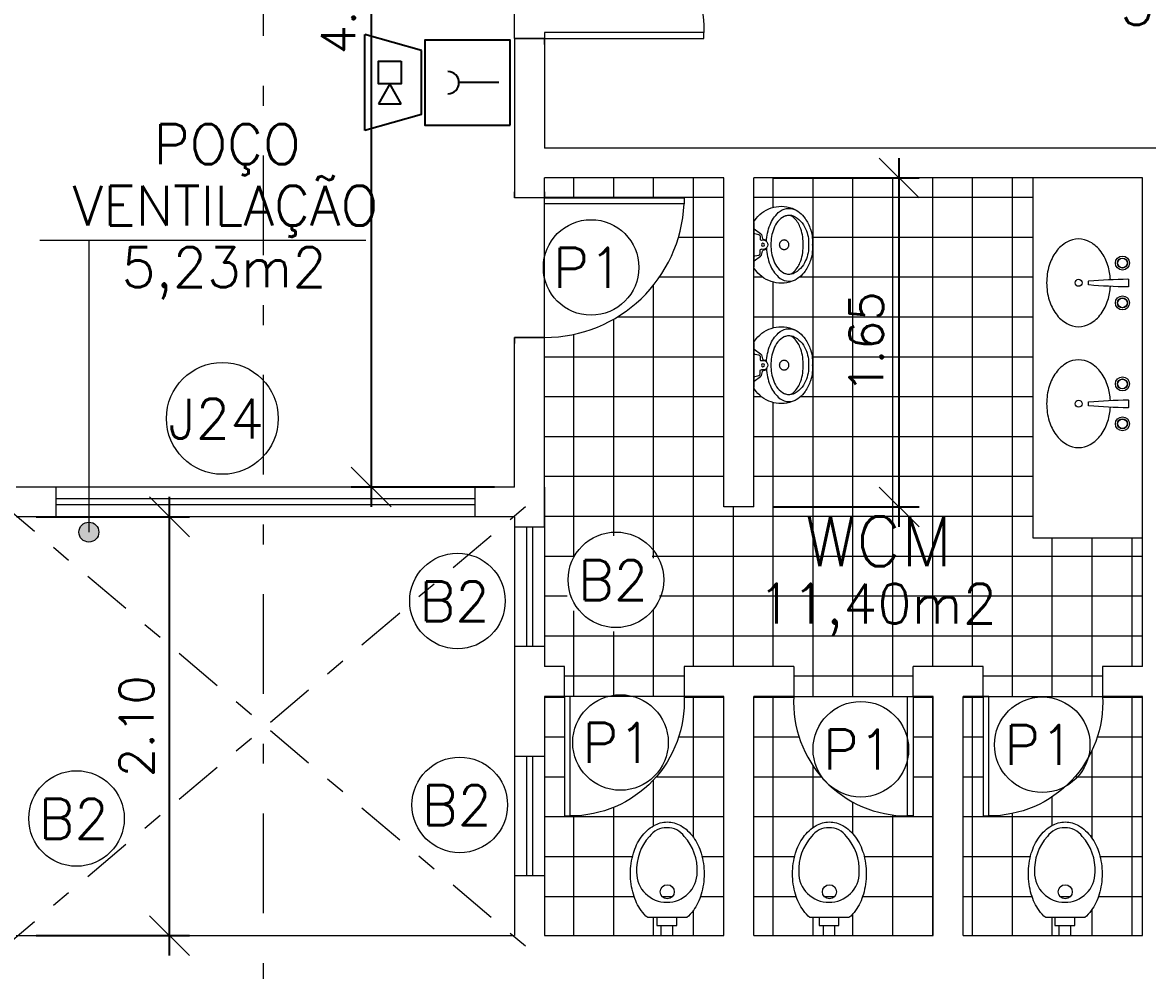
# Model space of a CAD drawing. Header units: millimetres. Extents: x 521 to 1055, y 261 to 520.
# Drawn here: x 673.03 to 678.68, y 374.32 to 379.08 of the extents above; entities that cross this region are included whole.
import ezdxf
from ezdxf.enums import TextEntityAlignment as Align

# ---------------------------------------------------------------- set-up
doc = ezdxf.new("R2010")
doc.units = ezdxf.units.MM
for name, pattern in [('CONTINU', [0]), ('DASHDOT', [1, 0.5, -0.25, 0, -0.25]), ('DASHDOTX2', [2, 1, -0.5, 0, -0.5])]:
    doc.linetypes.add(name, pattern=pattern)
doc.layers.add('0.1', color=8, linetype='Continuous', lineweight=13)
doc.layers.add('ppci', color=8, linetype='Continuous')
doc.styles.add('ROMANS', font='romans')
doc.styles.get("Standard").update_dxf_attribs({"font": 'romans.shx'})
doc.dimstyles.new('Fares Eng - 50', dxfattribs={"dimscale": 2, "dimtxt": 0.085, "dimasz": 0.1, "dimexe": 0.05, "dimexo": 0.05, "dimgap": 0.04, "dimtad": 1, "dimzin": 4, "dimdsep": 46, "dimtxsty": 'ROMANS', "dimblk1": 'OBLIQUE', "dimblk2": 'OBLIQUE', "dimsah": 1, "dimcen": 0.05, "dimdle": 0.05, "dimclrd": 8, "dimclre": 8, "dimclrt": 8, "dimaunit": 1, "dimadec": 0, "dimazin": 0, "dimtfac": 1, "dimtix": 1, "dimtmove": 2, "dimatfit": 0, "dimldrblk": 'OPEN90', "dimfxl": 1, "dimtolj": 1, "dimtzin": 0, "dimarcsym": 0})
pattern_1 = [(0, (0, 798.4929766788952), (0, -0.2), []), (270, (0, 798.4929766788952), (-0.2, -1.224606353822377e-17), [])]

# ---------------------------------------------------------------- blocks, each defined once
blk = doc.blocks.new('P80')
for points in [[(0, 0.8600000000001068), (0, 0.8300000000001057), (0.1499999999999986, 0.8300000000001057), (0.1499999999999986, 0.8600000000001068)], [(0, 0), (0, 0.03000000000000114), (0.1499999999999986, 0.03000000000000114), (0.1499999999999986, 0)]]:
    blk.add_lwpolyline(points)
blk.add_lwpolyline([(-0.8000000000000227, 0.06000000000008299), (0, 0.06000000000008299), (0, 0.03000000000000114), (-0.8000000000000227, 0.03000000000000114)], close=True)
at = {"color": 8}
blk.add_arc((-0.02513934576528032, 0.05553438521076377), 0.7748735220644332, 88.14081760279143, 179.6698012135025, dxfattribs=at)
blk = doc.blocks.new('_OBLIQUE')
at = {"color": 0, "linetype": 'ByBlock'}
blk.add_line((-0.5, -0.5), (0.5, 0.5), dxfattribs=at)
blk = doc.blocks.new('*D428')
at = {"layer": '0.1', "color": 8, "lineweight": -2, "transparency": 16777216}
for p, q in [((673.7712080838378, 374.3964883394474), (673.7712080838378, 376.6964883394476)), ((673.1026717808045, 376.5964883394476), (673.8712080838378, 376.5964883394476)), ((673.1026717808046, 374.4964883394474), (673.8712080838378, 374.4964883394474))]:
    blk.add_line(p, q, dxfattribs=at)
at = {"layer": 'DEFPOINTS', "color": 0, "lineweight": -2, "transparency": 16777216}
for p in [(673.0026717808045, 376.5964883394476), (673.7712080838378, 376.5964883394476), (673.0026717808046, 374.4964883394474)]:
    blk.add_point(p, dxfattribs=at)
at = {"layer": '0.1', "color": 8, "lineweight": -2, "transparency": 16777216, "xscale": 0.2, "yscale": 0.2, "zscale": 0.2}
for p, rotation in [((673.7712080838378, 376.5964883394476), 90), ((673.7712080838378, 374.4964883394474), 270)]:
    blk.add_blockref('_OBLIQUE', p, dxfattribs=dict(at, rotation=rotation))
at = {"layer": '0.1', "color": 8, "transparency": 16777216, "insert": (673.6062080838377, 375.5464883394476), "char_height": 0.17, "attachment_point": 5, "rotation": 90, "style": 'ROMANS'}
blk.add_mtext('\\A1;2.10', dxfattribs=at)
blk = doc.blocks.new('_Open90')
at = {"color": 0, "linetype": 'ByBlock', "lineweight": -2}
for p, q in [((-0.5, 0.5), (0, 0)), ((0, 0), (-1, 0)), ((0, 0), (-0.5, -0.5))]:
    blk.add_line(p, q, dxfattribs=at)
blk = doc.blocks.new('P60')
at = {"color": 252}
blk.add_lwpolyline([(-0.6000000000000227, 0.05960000000008298), (0, 0.05960000000008298), (0, 0.03000000000000114), (-0.6000000000000227, 0.03000000000000114)], close=True, dxfattribs=at)
at = {"color": 8}
blk.add_arc((-0.02886986666674457, 0.05960000000008306), 0.5711301333332781, 87.10253993610587, 180, dxfattribs=at)
blk = doc.blocks.new('Vaso')
for points in [[(0.02999999999997272, -0.04999999999995453), (0.02999999999997272, 0), (-0.02999999999997272, 0), (-0.02999999999997272, -0.04999999999995453)], [(0.04999999999995453, -0.09000000000014552), (0.04999999999995453, -0.04999999999995453), (-0.04999999999995453, -0.04999999999995453), (-0.04999999999995453, -0.09000000000014552)]]:
    blk.add_lwpolyline(points)
for points in [[(0.1828955200001019, -0.3100000000001728, -0.071776), (0.1680402599999979, -0.4129498500001318, -0.083144), (0.128710270000056, -0.4938477600001079, -0.106699), (0.06516211000007388, -0.5518467399999736, -0.132564), (-0.002104480000070907, -0.5700000000001637, -0.132564), (-0.06937106999998832, -0.5518467399999736, -0.106699), (-0.1329192299999704, -0.4938477600001079, -0.083144), (-0.1722492199999124, -0.4129498500001318, -0.071776), (-0.1871044800000163, -0.3100000000001728, -0.071776), (-0.1722492199999124, -0.2070501499999864, -0.083144), (-0.1329192299999704, -0.1261522400000104, -0.060171), (-0.09999999999990905, -0.09000000000014552), (0.09579103999999461, -0.09000000000014552, -0.060171), (0.128710270000056, -0.1261522400000104, -0.083144), (0.1680402599999979, -0.2070501499999864, -0.071776)], [(-0.08763701527800549, -0.4972033683313839, 0.2473999053505774), (0, -0.5413053001348089, 0.2473999053505774), (0.08763701527800549, -0.4972033683313839, 0.1978584598758542), (0.1521044799999345, -0.3175259839795217, 0.4183289460701766), (0, -0.1675407474929216, 0.4183289460701766), (-0.1521044799999345, -0.3175259839795217, 0.1978584598758542)]]:
    blk.add_lwpolyline(points, format="xyb", close=True)
blk.add_circle((-0.002104480000070907, -0.2200259839794398), 0.03525)
blk = doc.blocks.new('P70')
for points in [[(0, 0.760000000000025), (0, 0.7300000000000239), (0.1499999999999986, 0.7300000000000239), (0.1499999999999986, 0.760000000000025)], [(0, 0), (0, 0.03000000000000114), (0.1499999999999986, 0.03000000000000114), (0.1499999999999986, 0)]]:
    blk.add_lwpolyline(points)
blk.add_lwpolyline([(-0.7000000000000227, 0.06000000000008299), (0, 0.06000000000008299), (0, 0.03000000000000114), (-0.7000000000000227, 0.03000000000000114)], close=True)
at = {"color": 8}
blk.add_arc((3.861494457524373e-15, 0.02932835820894858), 0.7006716417910752, 90, 177.4910967546297, dxfattribs=at)
blk = doc.blocks.new('MIC')
for p, q in [((-7.181022390642248e-30, -3.552713678800501e-15), (2.253725092833587e-16, 0.1114999999999959)), ((0.294006887496943, 0.001700320565272878), (0.294006887496943, -4.146983364735735e-15)), ((-2.253725092833731e-16, -0.111500000000003), (-7.181022390642248e-30, -3.552713678800501e-15)), ((0.294006887496943, -4.146983364735735e-15), (0.294006887496943, -0.001700320565281172))]:
    blk.add_line(p, q)
for points in [[(0.06389889671298657, 0.01598841757203382, -0.1006025227802019), (0.08200000000000095, 0.09999999999999948, -0.1146110086684233), (0.1229999999999997, 0.1609999999999993, -0.3098364236183091), (0.2095199143072243, 0.1751021543491027, -0.3098364236183091)], [(0.1613928576543483, -0.1455672248154997), (0.1649101941308434, -0.1467308523902687, 0.1890387966786642), (0.1966600698150721, -0.1450091000326438, 0.1890137212314096), (0.2599702370741317, -0.07963134921959511, 0.1168018518744347), (0.2749686266706473, -2.332144905471686e-15, 0.1168018518744347), (0.2599702370741321, 0.0796313492195905, 0.1890137212314096), (0.1966600698150728, 0.1450091000326395, 0.1890387966786642), (0.164910194130844, 0.1467308523902645), (0.1613928576543489, 0.1455672248154954)], [(0.002000000000000831, 0.0804999999999989), (0.03400000000000081, 0.05699999999999676, -0.1805002929806469), (0.04100000000000046, 0.04549999999999868), (0.04299999999999932, 0.03199999999999816, 0.350290051334585), (0.04850000000000071, 0.02599999999999793, -0.2520343750682387), (0.06300000000000065, 0.01949999999999883)], [(1.072361025267808e-16, 0.05305361097392058, -0.4731156655992713), (0.005000000000000895, 0.05599999999999915), (0.02500000000000046, 0.05149999999999894, -0.3625423988178856), (0.03149999999999951, 0.04299999999999742), (0.03250000000000069, 0.02849999999999924, 0.5647686887747856), (0.03857059185199323, 0.02282112824928532)], [(-1.072361025267879e-16, -0.05305361097392414, 0.4731156655992713), (0.005000000000000668, -0.05600000000000272), (0.02500000000000025, -0.05150000000000259, 0.3625423988178856), (0.03149999999999933, -0.0430000000000011), (0.03250000000000058, -0.02850000000000292, -0.5647686887747856), (0.03857059185199314, -0.02282112824928902)], [(0.002000000000000505, -0.08050000000000246), (0.03400000000000058, -0.05700000000000045, 0.1805002929806469), (0.04100000000000028, -0.0455000000000024), (0.0429999999999992, -0.03200000000000189, -0.350290051334585), (0.0485000000000006, -0.02600000000000167, 0.2520343750682387), (0.06300000000000057, -0.01950000000000264)], [(0.06389889671298651, -0.01598841757203763, 0.1006025227802019), (0.08200000000000053, -0.1000000000000034, 0.1146110086684233), (0.122999999999999, -0.1610000000000034, 0.3098364236183091), (0.2095199143072236, -0.1751021543491071, 0.3098364236183091)]]:
    blk.add_lwpolyline(points, format="xyb")
blk.add_lwpolyline([(0.2469999999999999, -2.275612532610937e-15), (0.2471178908324276, -0.007832022022059848, -0.1020165053088811), (0.2314231464083887, -0.09020397524524396, -0.1006339586119125), (0.1998321805410083, -0.1371621200431705, -0.3104304348799956), (0.1587115284339952, -0.14447530021719, -0.02983714588725854), (0.1530000000000002, -0.1425000000000004, -0.1938874956134008), (0.1005000000000001, -0.08000000000000028, -0.09663518521957772), (0.08549999999999969, -1.949176117819334e-15, -0.09663518521957772), (0.1005000000000004, 0.07999999999999631, -0.1938874956134008), (0.1530000000000007, 0.1424999999999962, -0.02983714588725854), (0.1587115284339958, 0.1444753002171858, -0.3104304348799956), (0.1998321805410089, 0.1371621200431661, -0.1006339586119125), (0.2314231464083891, 0.09020397524523946, -0.1020165053088811), (0.2471178908324277, 0.007832022022055296)], format="xyb", close=True)
blk.add_circle((0.04599999999999937, -1.869335632467826e-15), 0.0075)
at = {"linetype": 'DASHDOT'}
blk.add_circle((0.1519999999999992, -2.083591112145287e-15), 0.024, dxfattribs=at)
for centre, radius, start, end in [((0.1377702899573948, 0.0315578556840454), 0.1611987715412378, 69.96350135858401, 146.725367118701), ((0.1386857544530518, 0.0475243997117098), 0.1459577868522475, 35.25885026493741, 68.15339377250778), ((0.01420555517480282, 0.1112656864088919), 0.01420748748665075, 142.0649101323887, 179.0550202112607), ((0.0354886119335873, -0.01077122697287798), 0.2641474675909128, 26.26255795670085, 32.66128229190893), ((-0.02926556299823355, -0.04272209828493694), 0.336355232746058, 21.06742201065763, 26.2625579567061), ((0.159761937990389, 0.03009408813070781), 0.1337877300855334, 1.845086542449727, 21.06742201065554), ((0.04599999999999937, -1.869335632467826e-15), 0.024, 251.967363912805, 108.0326360871948), ((-0.7216496446169334, 0.001700320565274931), 1.015656532113876, 359.9999999999999, 1.845086542450083), ((0.1597619379903889, -0.03009408813071201), 0.1337877300855336, 338.9325779893443, 358.15491345755), ((-0.7216496446169334, -0.001700320565275566), 1.015656532113876, 358.1549134575496, 359.9999999999998), ((0.01420555517480237, -0.1112656864088955), 0.014207487486651, 180.9449797887391, 217.935089867611), ((0.03548861193358734, 0.01077122697287429), 0.2641474675909128, 327.3387177080908, 333.7374420432989), ((-0.02926556299823338, 0.04272209828493351), 0.3363552327460579, 333.7374420432938, 338.9325779893422), ((0.1377702899573947, -0.03155785568404951), 0.1611987715412371, 213.2746328812987, 290.0364986414158), ((0.1386857544530517, -0.0475243997117139), 0.1459577868522475, 291.846606227492, 324.7411497350624)]:
    blk.add_arc(centre, radius, start, end)
blk = doc.blocks.new('Cuba')
blk.add_lwpolyline([(0.0007964035890972809, 0.05000000000001137), (-0.007366352336667308, 0.0499999999999925, -0.3896877516864198), (-0.009359223717736526, 0.05183128823838757, -0.01723366479288366), (-0.01917277886242666, 0.247968944425077, -0.4187690770508936), (-0.01717301998914593, 0.25), (0.0007964035890972809, 0.25), (0.01876582716733935, 0.25, -0.4187690770508931), (0.02076558604062009, 0.247968944425077, -0.01723366479288366), (0.01095203089593292, 0.05183128823840271, -0.3896877516864196), (0.008959159514862449, 0.0499999999999925)], format="xyb", close=True)
blk.add_lwpolyline([(-0.01642655458466891, 0.1595521582631534, 0.05959206038068896), (-0.08696014067280601, 0.1471861917011097, 0.08424761497446774), (-0.1555634918610417, 0.1131370849898587, 0.1064685849763624), (-0.2045356555467384, 0.05839934548953352, 0.1301586401875859), (-0.2200000000000006, 0, 0.1301586401875893), (-0.2045356555467384, -0.05839934548953352, 0.1064685849763587), (-0.1555634918610417, -0.1131370849898303, 0.08424761497446792), (-0.08696014067280829, -0.1471861917010813, 0.07328068524213961), (0, -0.1599999999999966, 0.0732806852421363), (0.08696014067280601, -0.1471861917010813, 0.0842476149744677), (0.15556349186104, -0.1131370849898303, 0.1064685849763671), (0.2045356555467367, -0.05839934548950509, 0.1301586401875963), (0.2199999999999989, 0, 0.1301586401875876), (0.2045356555467367, 0.05839934548953352, 0.1064685849763547), (0.15556349186104, 0.1131370849898587, 0.08424761497446004), (0.08696014067280829, 0.1471861917011097, 0.05826802056709933), (0.01801512440569979, 0.1594612693903912, 0.07328068524213464)], format="xyb")
for centre, radius in [((-0.09920359641090386, 0.2199999999999989), 0.035), ((0.1007964035890973, 0.2199999999999989), 0.035), ((0, 0), 0.0175)]:
    blk.add_circle(centre, radius)
at = {"color": 8}
for centre, radius in [((-0.09920359641090386, 0.2199999999999989), 0.025), ((-0.09920359641090386, 0.2199999999999989), 0.024), ((0.1007964035890973, 0.2199999999999989), 0.025), ((0.1007964035890973, 0.2199999999999989), 0.024)]:
    blk.add_circle(centre, radius, dxfattribs=at)
blk = doc.blocks.new('ÁREA')
for p in [(4.97462945148186e-05, 0.003761569252461072), (0, 0)]:
    blk.add_attdef('COMPARTIMENTO', text='', height=0.0025).set_placement(p, align=Align.CENTER)
at = {"color": 1}
for p in [(-4.97462945148186e-05, -0.003761569252461072), (-9.94925890296372e-05, -0.007523138504922144)]:
    blk.add_attdef('ÁREA', text='', height=0.002, dxfattribs=at).set_placement(p, align=Align.CENTER)
blk = doc.blocks.new('*D669')
at = {"layer": '0.1', "color": 8, "linetype": 'CONTINU', "lineweight": -2, "transparency": 16777216}
for p, q in [((677.4319534396913, 376.5464883394475), (677.4319534396913, 378.3964883394476)), ((676.8026717808045, 378.2964883394476), (677.5319534396913, 378.2964883394476)), ((676.8026717808045, 376.6464883394475), (677.5319534396913, 376.6464883394475))]:
    blk.add_line(p, q, dxfattribs=at)
at = {"layer": 'DEFPOINTS', "color": 0, "linetype": 'CONTINU', "lineweight": -2, "transparency": 16777216}
for p in [(676.7026717808045, 378.2964883394476), (677.4319534396913, 378.2964883394476), (676.7026717808045, 376.6464883394475)]:
    blk.add_point(p, dxfattribs=at)
at = {"layer": '0.1', "color": 8, "linetype": 'CONTINU', "lineweight": -2, "transparency": 16777216, "xscale": 0.2, "yscale": 0.2, "zscale": 0.2}
for p, rotation in [((677.4319534396913, 378.2964883394476), 90), ((677.4319534396913, 376.6464883394475), 270)]:
    blk.add_blockref('_OBLIQUE', p, dxfattribs=dict(at, rotation=rotation))
at = {"layer": '0.1', "color": 8, "linetype": 'CONTINU', "transparency": 16777216, "insert": (677.2669534396912, 377.4714883394477), "char_height": 0.17, "attachment_point": 5, "rotation": 90, "style": 'ROMANS'}
blk.add_mtext('\\A1;1.65', dxfattribs=at)
blk = doc.blocks.new('*D681')
at = {"layer": '0.1', "color": 8, "linetype": 'CONTINU', "lineweight": -2, "transparency": 16777216}
for p, q in [((674.7827023237812, 381.6964883394475), (674.7827023237812, 376.6464883394476)), ((675.4026717808046, 381.5964883394475), (674.6827023237812, 381.5964883394475)), ((675.4026717808044, 376.7464883394476), (674.6827023237812, 376.7464883394476))]:
    blk.add_line(p, q, dxfattribs=at)
at = {"layer": 'DEFPOINTS', "color": 0, "linetype": 'CONTINU', "lineweight": -2, "transparency": 16777216}
for p in [(675.5026717808046, 381.5964883394475), (674.7827023237812, 376.7464883394476), (675.5026717808045, 376.7464883394476)]:
    blk.add_point(p, dxfattribs=at)
at = {"layer": '0.1', "color": 8, "linetype": 'CONTINU', "lineweight": -2, "transparency": 16777216, "xscale": 0.2, "yscale": 0.2, "zscale": 0.2}
for p, rotation in [((674.7827023237812, 381.5964883394475), 90), ((674.7827023237812, 376.7464883394476), 270)]:
    blk.add_blockref('_OBLIQUE', p, dxfattribs=dict(at, rotation=rotation))
at = {"layer": '0.1', "color": 8, "linetype": 'CONTINU', "transparency": 16777216, "insert": (674.6177023237811, 379.1714883394476), "char_height": 0.17, "attachment_point": 5, "rotation": 90, "style": 'ROMANS'}
blk.add_mtext('\\A1;4.85', dxfattribs=at)

msp = doc.modelspace()

# ---------------------------------------------------------------- hatches: boundary and pattern name
at = {"layer": '0.1', "linetype": 'CONTINU'}
h = msp.add_hatch(dxfattribs=at)
h.set_pattern_fill('_USER', color=8, scale=0.2, style=0, double=1, pattern_type=0)
h.set_pattern_definition([(0, (0, 0), (0, 0.2), []), (90, (0, 0), (-0.2, 1.224606353822377e-17), [])])
h.paths.add_polyline_path([(678.1026717808049, 378.2964883394475), (676.7026717808045, 378.2964883394476), (676.7026717808045, 378.0729869898494, -0.1628160446244721), (676.7056717808056, 378.0814869898496, -0.3480502846370825), (676.8956717808039, 378.1444869898485, -0.1445233165197684), (676.9605397158234, 378.0932686348172, -0.02792695870552506), (676.9750414440655, 378.0675971221961, -0.02267194023055926), (676.9872788195579, 378.0396732554813, -0.0840704910421127), (676.9961520844258, 377.9958886775929, -0.008050882724628592), (676.9966786683015, 377.9631873104136), (676.9966786683015, 377.9597866692827, -0.0080508827246005), (676.9961520844258, 377.9270853021035, -0.08407049104117602), (676.9872788195581, 377.8833007242156, -0.02267194022961322), (676.9750414440659, 377.855376857502, -0.02792695871136476), (676.9605397158209, 377.8297053448755, -0.1445233165107818), (676.8956717808046, 377.7784869898481, -0.348050284641138), (676.7056717808047, 377.8414869898479, -0.162816044595225), (676.7026717808045, 377.8499869898469), (676.7026717808045, 377.4690386615684, -0.1628160446244721), (676.7056717808056, 377.4775386615687, -0.3480502846370825), (676.8956717808039, 377.5405386615676, -0.1445233165197684), (676.9605397158234, 377.4893203065362, -0.02792695870552506), (676.9750414440655, 377.4636487939152, -0.02267194023055926), (676.9872788195579, 377.4357249272003, -0.0840704910421127), (676.9961520844258, 377.3919403493119, -0.008050882724628592), (676.9966786683015, 377.3592389821326), (676.9966786683015, 377.3558383410018, -0.0080508827246005), (676.9961520844258, 377.3231369738226, -0.08407049104117602), (676.9872788195581, 377.2793523959347, -0.02267194022961322), (676.9750414440659, 377.2514285292211, -0.02792695871136476), (676.9605397158209, 377.2257570165946, -0.1445233165107818), (676.8956717808046, 377.1745386615672, -0.348050284641138), (676.7056717808047, 377.237538661567, -0.162816044595225), (676.7026717808045, 377.2460386615659), (676.7026717808045, 376.6464883394476), (676.5526717808046, 376.6464883394477), (676.5526717808044, 378.2964883394475), (675.6526717808043, 378.2964883394475), (675.6526717808043, 378.1964883394476), (676.3526717808047, 378.1964883394475), (676.3526717808047, 378.1664883394475, -0.4014455578217007), (675.6526717808047, 377.4964883394476), (675.6526717808047, 377.4664883394476), (675.6526717808046, 376.5464883394476), (675.6526717808034, 375.9464883394473), (675.6526717808035, 375.8464883394475), (675.7526717808048, 375.8464883394475), (675.7526717808047, 375.6964883394476), (675.7822717808048, 375.6964883394476), (676.3526717808047, 375.6964883394475), (676.3526717808048, 375.8464883394475), (676.3826717808047, 375.8464883394475), (676.9026717808042, 375.8464883394476), (676.9026717808041, 375.6964883394474), (677.5026717808042, 375.6964883394476), (677.5026717808043, 375.8464883394475), (677.5326717808042, 375.8464883394475), (677.8526717808045, 375.8464883394477), (677.8526717808046, 375.6964883394492), (677.8822717808047, 375.6964883394492), (678.4526717808046, 375.6964883394492), (678.4526717808046, 375.8464883394491), (678.4826717808046, 375.8464883394491), (678.6526717808044, 375.8464883394476), (678.6526717808044, 376.4910939835211), (678.1026717808044, 376.4910939835211)])
h.paths.add_polyline_path([(676.2374465700226, 376.2617693527766, -1), (675.7581589012822, 376.2617693527766, -1)], flags=16)
h.paths.add_polyline_path([(676.8916349233667, 376.2867375116143), (677.7666349233667, 376.2867375116143), (677.7666349233667, 376.6617375116143), (676.8916349233667, 376.6617375116143)], flags=8)
h.paths.add_polyline_path([(676.6391687507643, 375.9636636038721), (678.0058354174311, 375.9636636038721), (678.0058354174311, 376.3208064610149), (676.6391687507643, 376.3208064610149)], flags=24)
h.paths.add_polyline_path([(676.8916349233667, 376.2867375116143), (677.7666349233667, 376.2867375116143), (677.7666349233667, 376.6617375116143), (676.8916349233667, 376.6617375116143)], flags=24)
h.paths.add_polyline_path([(676.6391687507643, 375.9636636038721), (678.0058354174311, 375.9636636038721), (678.0058354174311, 376.3208064610149), (676.6391687507643, 376.3208064610149)], flags=8)
h.paths.add_polyline_path([(677.0819534396911, 377.1310121489715), (677.0819534396911, 377.8119645299238), (677.3819534396911, 377.8119645299238), (677.3819534396911, 377.1310121489715)], flags=24)
h.paths.add_polyline_path([(675.7762421472282, 376.1128599359623), (676.1714802424663, 376.1128599359623), (676.1714802424663, 376.4128599359623), (675.7762421472282, 376.4128599359623)], flags=24)
msp.add_hatch(color=8, dxfattribs=at).paths.add_polyline_path([(673.416863236833, 376.52007251192, 1), (673.317185529671, 376.52007251192, 1)])
h = msp.add_hatch(dxfattribs=at)
h.set_pattern_fill('_USER', color=8, scale=0.2, style=0, double=1, pattern_type=0)
h.set_pattern_definition(pattern_1)
h.paths.add_polyline_path([(676.5526717808045, 374.4964883394476), (676.2965020525446, 374.4964883394476), (676.2965020525445, 374.5464883394475), (676.2365020525446, 374.5464883394475), (676.2365020525446, 374.4964883394476), (675.6526717808044, 374.4964883394476), (675.6526717808044, 374.7964883394475), (675.6526717808063, 375.3964883394475), (675.6526717808048, 375.6964883394475), (675.7526717808047, 375.6964883394476), (675.7526717808047, 375.0964883394475), (675.7822717808059, 375.0964883394475, 0.4291040067098116), (676.3526717808048, 375.6964883394476), (676.5526717808045, 375.6964883394476)])
h.paths.add_polyline_path([(676.0984608693362, 374.9094350569886, -3.073136091760415e-06), (676.0984618157473, 374.9094382681735, 2.298261749447737e-06)], flags=0)
h.paths.add_polyline_path([(676.2333565325446, 374.716514323427, 1), (676.3038565325446, 374.716514323427, 1)], flags=0)
edge = h.paths.add_edge_path(flags=16)
edge.add_arc((676.4477671706611, 374.8064880890473), 0.3641606381167727, 163.5782748653673, 179.999960602859, ccw=False)
edge.add_arc((676.3596916293757, 374.8324460039589), 0.2723395385858779, 144.5667168692639, 163.5781902089613, ccw=False)
edge.add_arc((676.3039126707839, 374.872134854788), 0.2038815434230515, 120.2052823623753, 144.56672184459, ccw=False)
edge.add_arc((676.2686065182158, 374.9327841714046), 0.1337041680431426, 89.99999385975178, 120.2053114872979, ccw=False)
edge.add_arc((676.2686065468732, 374.932784171405), 0.1337041680427554, 59.79468851265841, 90.00000614019962, ccw=False)
edge.add_arc((676.233300394305, 374.872134854788), 0.2038815434230601, 35.433278155409994, 59.79471763762467, ccw=False)
edge.add_arc((676.1775214357133, 374.8324460039589), 0.2723395385858707, 16.42180979103881, 35.43328313073607, ccw=False)
edge.add_arc((676.0894458944279, 374.8064880890473), 0.3641606381167788, 3.939714088119217e-05, 16.42172513463271, ccw=False)
edge.add_arc((676.0894458944271, 374.8064885898481), 0.3641606381175685, 343.5782748653855, 359.9999606028769, ccw=False)
edge.add_arc((676.1775214357133, 374.7805306749364), 0.2723395385858779, 324.5667168692639, 343.5781902089613, ccw=False)
edge.add_arc((676.2332992511198, 374.7408429171219), 0.2038831085606229, 310.79308703992695, 324.56665782429025, ccw=False)
edge.add_line((676.3665020525444, 374.5864883394477), (676.1707110125445, 374.5864883394477))
edge.add_arc((676.3039138139692, 374.7408429171219), 0.2038831085606259, 215.4333421757097, 229.2069129600731, ccw=False)
edge.add_arc((676.3596916293757, 374.7805306749364), 0.2723395385858707, 196.4218097910387, 215.4332831307361, ccw=False)
edge.add_arc((676.4477671706619, 374.8064885898481), 0.3641606381175744, 180.0000393971231, 196.4217251346145, ccw=False)
h = msp.add_hatch(dxfattribs=at)
h.set_pattern_fill('_USER', color=8, scale=0.2, style=0, double=1, pattern_type=0)
h.set_pattern_definition(pattern_1)
h.paths.add_polyline_path([(677.6026717808045, 374.4964883394475), (677.1099078447681, 374.4964883394476), (677.1099078447683, 374.5464883394476), (677.0499078447682, 374.5464883394477), (677.0499078447682, 374.4964883394478), (676.7026717808045, 374.4964883394478), (676.7026717808044, 375.6964883394475), (676.9026717808042, 375.6964883394476, 0.4291040067103729), (677.4730717808042, 375.0964883394475), (677.5026717808042, 375.0964883394475), (677.5026717808041, 375.6964883394476), (677.6026717808047, 375.6964883394475)])
h.paths.add_polyline_path([(676.9118666615599, 374.9094350569887, -3.073136091760415e-06), (676.911867607971, 374.9094382681736, 2.298261749447737e-06)], flags=0)
h.paths.add_polyline_path([(677.0467623247682, 374.7165143234271, 1), (677.1172623247683, 374.7165143234271, 1)], flags=0)
edge = h.paths.add_edge_path(flags=16)
edge.add_arc((677.2611729628848, 374.8064880890474), 0.3641606381167727, 163.5782748653673, 179.999960602859, ccw=False)
edge.add_arc((677.1730974215993, 374.832446003959), 0.2723395385858779, 144.5667168692639, 163.5781902089613, ccw=False)
edge.add_arc((677.1173184630076, 374.8721348547881), 0.2038815434230515, 120.2052823623753, 144.56672184459, ccw=False)
edge.add_arc((677.0820123104395, 374.9327841714047), 0.1337041680431426, 89.99999385975178, 120.2053114872979, ccw=False)
edge.add_arc((677.0820123390969, 374.9327841714051), 0.1337041680427554, 59.79468851265841, 90.00000614019962, ccw=False)
edge.add_arc((677.0467061865287, 374.8721348547881), 0.2038815434230601, 35.433278155409994, 59.79471763762467, ccw=False)
edge.add_arc((676.9909272279369, 374.832446003959), 0.2723395385858707, 16.42180979103881, 35.43328313073607, ccw=False)
edge.add_arc((676.9028516866515, 374.8064880890474), 0.3641606381167788, 3.939714088119217e-05, 16.42172513463271, ccw=False)
edge.add_arc((676.9028516866507, 374.8064885898482), 0.3641606381175685, 343.5782748653855, 359.9999606028769, ccw=False)
edge.add_arc((676.9909272279369, 374.7805306749365), 0.2723395385858779, 324.5667168692639, 343.5781902089613, ccw=False)
edge.add_arc((677.0467050433434, 374.740842917122), 0.2038831085606229, 310.79308703992695, 324.56665782429025, ccw=False)
edge.add_line((677.1799078447681, 374.5864883394478), (676.9841168047682, 374.5864883394478))
edge.add_arc((677.1173196061928, 374.740842917122), 0.2038831085606259, 215.4333421757097, 229.2069129600731, ccw=False)
edge.add_arc((677.1730974215993, 374.7805306749365), 0.2723395385858707, 196.4218097910387, 215.4332831307361, ccw=False)
edge.add_arc((677.2611729628856, 374.8064885898482), 0.3641606381175744, 180.0000393971231, 196.4217251346145, ccw=False)
h = msp.add_hatch(dxfattribs=at)
h.set_pattern_fill('_USER', color=8, scale=0.2, style=0, double=1, pattern_type=0)
h.set_pattern_definition(pattern_1)
h.paths.add_polyline_path([(678.6526717808044, 374.4964883394476), (678.2929249753014, 374.4964883394476), (678.2929249753013, 374.5464883394476), (678.2329249753013, 374.5464883394475), (678.2329249753013, 374.4964883394476), (677.7526717808045, 374.4964883394476), (677.7526717808045, 375.6964883394475), (677.8526717808046, 375.6964883394476), (677.8526717808046, 375.0964883394491), (677.8822717808058, 375.0964883394491, 0.2002278114432303), (678.2881601678691, 375.2658172203608, 0.1067036659193093), (678.3526658155564, 375.3437063222366, 0.1648705596941036), (678.4526717808047, 375.6964883394475), (678.6526717808044, 375.6964883394474)])
h.paths.add_polyline_path([(678.0948837980083, 374.9094350770593), (678.0948838217821, 374.9094351577257, -2.184166950128146e-06), (678.0948847212097, 374.9094382094947), (678.094884741408, 374.9094382780265, 2.290948924946051e-06)], flags=0)
h.paths.add_polyline_path([(678.2297794553014, 374.716514323427, 1), (678.3002794553014, 374.716514323427, 1)], flags=0)
edge = h.paths.add_edge_path(flags=16)
edge.add_arc((678.4441900934179, 374.8064880890473), 0.3641606381167727, 163.5782748653673, 179.999960602859, ccw=False)
edge.add_arc((678.3561145521325, 374.8324460039589), 0.2723395385858779, 144.5667168692639, 163.5781902089613, ccw=False)
edge.add_arc((678.3003355935407, 374.872134854788), 0.2038815434230515, 120.2052823623753, 144.56672184459, ccw=False)
edge.add_arc((678.2650294409726, 374.9327841714046), 0.1337041680431426, 89.99999385975178, 120.2053114872979, ccw=False)
edge.add_arc((678.26502946963, 374.932784171405), 0.1337041680427554, 59.79468851265841, 90.00000614019962, ccw=False)
edge.add_arc((678.2297233170618, 374.872134854788), 0.2038815434230601, 35.433278155409994, 59.79471763762467, ccw=False)
edge.add_arc((678.1739443584701, 374.8324460039589), 0.2723395385858707, 16.42180979103881, 35.43328313073607, ccw=False)
edge.add_arc((678.0858688171846, 374.8064880890473), 0.3641606381167788, 3.939714088119217e-05, 16.42172513463271, ccw=False)
edge.add_arc((678.0858688171838, 374.8064885898481), 0.3641606381175685, 343.5782748653855, 359.9999606028769, ccw=False)
edge.add_arc((678.1739443584701, 374.7805306749364), 0.2723395385858779, 324.5667168692639, 343.5781902089613, ccw=False)
edge.add_arc((678.2297221738766, 374.7408429171219), 0.2038831085606229, 310.79308703992695, 324.56665782429025, ccw=False)
edge.add_line((678.3629249753012, 374.5864883394477), (678.1671339353013, 374.5864883394477))
edge.add_arc((678.300336736726, 374.7408429171219), 0.2038831085606259, 215.4333421757097, 229.2069129600731, ccw=False)
edge.add_arc((678.3561145521325, 374.7805306749364), 0.2723395385858707, 196.4218097910387, 215.4332831307361, ccw=False)
edge.add_arc((678.4441900934187, 374.8064885898481), 0.3641606381175744, 180.0000393971231, 196.4217251346145, ccw=False)

# ---------------------------------------------------------------- linework, layer by layer
at = {"layer": '0.1', "color": 8, "linetype": 'DASHDOTX2', "ltscale": 0.5}
msp.add_line((674.2418707221638, 424.608919363001), (674.2418707221638, 371.6874650096577), dxfattribs=at)
at = {"layer": '0.1', "color": 8, "linetype": 'CONTINU'}
for p, q in [((675.502671780804, 378.9964883394474), (675.502671780804, 379.7964883394475)), ((675.6526717808044, 377.4964883394475), (675.6526717808043, 378.1964883394475)), ((674.756084720091, 377.9836315145878), (673.1212238195288, 377.9836315145878)), ((673.367024383252, 377.9836315145878), (673.367024383252, 376.52007251192)), ((675.3026717808044, 376.7464883394475), (673.2026717808047, 376.7464883394491)), ((675.3026717808044, 376.6864883394475), (673.2026717808047, 376.6864883394491)), ((675.3026717808044, 376.6564883394475), (673.2026717808046, 376.6564883394475)), ((675.3026717808044, 376.5964883394475), (673.2026717808046, 376.5964883394475)), ((675.5026717808022, 376.5464883394473), (675.5026717808017, 375.9464883394475)), ((675.562671780802, 376.5464883394473), (675.5626717808018, 375.9464883394475)), ((675.5926717808034, 376.5464883394472), (675.5926717808034, 375.9464883394473)), ((675.6526717808031, 376.5464883394472), (675.6526717808034, 375.9464883394473)), ((676.3526717808047, 375.6964883394475), (675.7526717808047, 375.6964883394476)), ((676.9026717808042, 375.6964883394475), (677.5026717808042, 375.6964883394476)), ((677.8526717808045, 375.696488339449), (678.4526717808045, 375.6964883394491)), ((675.5026717808029, 375.3964883394473), (675.5026717808024, 374.7964883394475)), ((675.5626717808027, 375.3964883394473), (675.5626717808025, 374.7964883394475)), ((675.592671780804, 375.3964883394472), (675.592671780804, 374.7964883394474)), ((675.6526717808038, 375.3964883394472), (675.6526717808041, 374.7964883394474))]:
    msp.add_line(p, q, dxfattribs=at)
at = {"layer": '0.1', "color": 7}
for p, q in [((675.502671780804, 378.9964883394474), (675.652671780804, 378.9964883394475)), ((675.5026717808047, 378.9964883394474), (675.5026717808046, 378.1964883394476)), ((675.652671780804, 378.9964883394475), (675.652671780804, 378.4464883394476)), ((678.8026717808044, 378.4464883394476), (675.6526717808044, 378.4464883394476)), ((675.6526717808043, 378.1964883394475), (675.6526717808043, 378.2964883394476)), ((676.5526717808044, 378.2964883394476), (675.6526717808042, 378.2964883394475)), ((676.5526717808046, 376.6464883394476), (676.5526717808045, 378.2964883394476)), ((678.6526717808046, 378.2964883394475), (676.7026717808045, 378.2964883394476)), ((676.7026717808045, 376.6464883394475), (676.7026717808045, 378.2964883394476)), ((678.6526717808044, 375.8464883394476), (678.6526717808046, 378.2964883394475)), ((675.6526717808043, 378.1964883394476), (675.5026717808045, 378.1964883394476)), ((675.5026717808045, 376.7464883394476), (675.5026717808045, 377.4964883394475)), ((675.5026717808045, 377.4964883394475), (675.6526717808043, 377.4964883394476)), ((675.6526717808046, 376.5464883394476), (675.6526717808044, 377.4964883394475)), ((673.2026717808046, 376.7464883394476), (673.0026717808045, 376.7464883394476)), ((673.2026717808046, 376.5964883394475), (673.2026717808047, 376.7464883394475)), ((675.5026717808045, 376.7464883394475), (675.3026717808046, 376.7464883394475)), ((675.3026717808044, 376.7464883394475), (675.3026717808044, 376.5964883394476)), ((675.652671780804, 376.7464883394475), (675.6526717808039, 376.5464883394472)), ((676.7026717808045, 376.6464883394475), (676.5526717808046, 376.6464883394476)), ((673.2026717808046, 376.5964883394476), (673.0026717808045, 376.5964883394476)), ((675.5026717808045, 376.5964883394475), (675.3026717808046, 376.5964883394475)), ((675.5026717808045, 376.5964883394476), (675.5026717808045, 376.5464883394473)), ((675.5026717808034, 376.5464883394473), (675.6526717808035, 376.5464883394472)), ((675.6526717808033, 375.9464883394473), (675.5026717808034, 375.9464883394472)), ((675.5026717808045, 375.9464883394472), (675.5026717808046, 375.3964883394472)), ((675.6526717808036, 375.9464883394473), (675.6526717808036, 375.8464883394475)), ((675.7526717808046, 375.8464883394475), (675.6526717808046, 375.8464883394475)), ((675.7526717808047, 375.6964883394475), (675.7526717808047, 375.8464883394475)), ((676.3526717808046, 375.8464883394475), (676.3526717808047, 375.6964883394475)), ((676.9026717808043, 375.8464883394476), (676.3526717808046, 375.8464883394475)), ((676.9026717808043, 375.8464883394475), (676.9026717808043, 375.6964883394476)), ((677.5026717808046, 375.6964883394476), (677.5026717808045, 375.8464883394476)), ((677.8526717808045, 375.8464883394477), (677.5026717808045, 375.8464883394476)), ((677.8526717808046, 375.6964883394475), (677.8526717808046, 375.8464883394476)), ((678.6526717808046, 375.8464883394475), (678.4526717808045, 375.8464883394475)), ((678.4526717808045, 375.8464883394476), (678.4526717808046, 375.6964883394475)), ((675.7526717808046, 375.6964883394476), (675.6526717808046, 375.6964883394476)), ((675.6526717808036, 375.6964883394476), (675.6526717808038, 375.3964883394472)), ((676.5526717808045, 375.6964883394476), (676.3526717808047, 375.6964883394476)), ((676.5526717808045, 374.4964883394476), (676.5526717808045, 375.6964883394476)), ((676.7026717808045, 374.4964883394476), (676.7026717808044, 375.6964883394475)), ((676.9026717808043, 375.6964883394476), (676.7026717808045, 375.6964883394476)), ((677.6026717808046, 375.6964883394475), (677.5026717808045, 375.6964883394476)), ((677.6026717808045, 374.4964883394476), (677.6026717808046, 375.6964883394476)), ((677.7526717808045, 374.4964883394476), (677.7526717808045, 375.6964883394476)), ((677.8526717808045, 375.6964883394476), (677.7526717808046, 375.6964883394475)), ((678.6526717808046, 375.6964883394475), (678.4526717808045, 375.6964883394475)), ((678.6526717808044, 374.4964883394475), (678.6526717808044, 375.6964883394475)), ((675.5026717808037, 375.3964883394472), (675.6526717808035, 375.3964883394472)), ((675.6526717808033, 374.7964883394473), (675.5026717808036, 374.7964883394473)), ((675.5026717808045, 374.7964883394473), (675.5026717808045, 374.4964883394475)), ((675.6526717808036, 374.7964883394473), (675.6526717808036, 374.4964883394476)), ((673.0026717808046, 374.4964883394474), (675.5026717808045, 374.4964883394474)), ((675.6526717808036, 374.4964883394475), (676.5526717808045, 374.4964883394475)), ((676.7026717808045, 374.4964883394474), (677.6026717808046, 374.4964883394475)), ((677.7526717808046, 374.4964883394475), (678.6526717808044, 374.4964883394475))]:
    msp.add_line(p, q, dxfattribs=at)
at = {"layer": '0.1', "color": 8}
for p, q in [((678.1026717808049, 378.2964883394474), (678.1026717808045, 376.4910939835211)), ((678.1026717808045, 376.4910939835211), (678.6526717808046, 376.4910939835211))]:
    msp.add_line(p, q, dxfattribs=at)
at = {"layer": '0.1', "color": 8, "linetype": 'DASHDOT', "ltscale": 0.5}
for p, q in [((672.9026717808044, 376.6864883394476), (675.6026717808045, 374.4064883394477)), ((672.9026717808044, 374.4064883394475), (675.6026717808044, 376.6864883394476))]:
    msp.add_line(p, q, dxfattribs=at)
at = {"layer": '0.1', "color": 8}
for centre, radius in [((675.8865070774112, 377.8476917314282), 0.2396438343701963), ((674.0366730867951, 377.0906477958348), 0.2803832862131297), ((676.0110923863612, 376.2808504398496), 0.2396438343701963), ((675.2160513575737, 376.1748592011172), 0.2396438343701963), ((676.0338415427692, 375.4651261575131), 0.2396438343701963), ((677.2395774484133, 375.4310328209557), 0.2396438343701963), ((678.1495655733196, 375.4537619420621), 0.2396438343701963), ((675.2274259357779, 375.152066696646), 0.2396438343701963), ((673.3050741084129, 375.0838807137358), 0.2396438343701963)]:
    msp.add_circle(centre, radius, dxfattribs=at)
at = {"layer": '0.1', "color": 8, "linetype": 'CONTINU'}
msp.add_circle((673.367024383252, 376.52007251192), 0.04983885358103635, dxfattribs=at)
at = {"layer": 'ppci', "color": 10, "linetype": 'Continuous'}
for p, q in [((674.7520470047604, 378.533818169185), (674.7520470047604, 379.0154950219599)), ((675.0359265157527, 378.9352155464967), (674.7520470047604, 379.0154950219599)), ((675.0359265157527, 378.6140976446468), (675.0359265157527, 378.9352155464967)), ((675.4237846501894, 378.7746565955715), (675.2234104786082, 378.7746565955715)), ((675.0359265157527, 378.6140976446468), (674.7520470047604, 378.533818169185))]:
    msp.add_line(p, q, dxfattribs=at)
at = {"layer": 'ppci', "color": 10}
for p, q in [((674.8768092394148, 378.7689008766447), (674.8204538733507, 378.6676172949551)), ((674.9331646054786, 378.6676172949551), (674.8768092394148, 378.7689008766447)), ((674.8204538733507, 378.6676172949551), (674.9331646054786, 378.6676172949551))]:
    msp.add_line(p, q, dxfattribs=at)
at = {"layer": 'ppci', "color": 10, "linetype": 'Continuous'}
msp.add_lwpolyline([(675.4797101135891, 378.5611878455718), (675.4797101135891, 378.9881253455717), (675.0527726135891, 378.9881253455717), (675.0527726135891, 378.5611878455718)], close=True, dxfattribs=at)
at = {"layer": 'ppci', "color": 10}
msp.add_lwpolyline([(674.9331646054786, 378.8816958961888), (674.9331646054786, 378.7689008766447), (674.8204538733507, 378.7689008766447), (674.8204538733507, 378.8816958961888)], close=True, dxfattribs=at)
at = {"layer": 'ppci', "color": 10, "linetype": 'Continuous'}
msp.add_arc((675.1677229786083, 378.7746565955715), 0.05568750000000001, 270, 90, dxfattribs=at)

# ---------------------------------------------------------------- block references
at = {"layer": '0.1', "color": 8, "xscale": -1}
msp.add_blockref('P80', (675.6526717808044, 378.9664883394474), dxfattribs=at)
at = {"layer": '0.1', "color": 8}
ref = msp.add_blockref('ÁREA', (679.1477685752155, 379.3527471122791), dxfattribs=dict(at, xscale=133.3333333333333, yscale=133.3333333333333, zscale=133.3333333333333))
ref.add_attrib('COMPARTIMENTO', 'SALA 801', dxfattribs={"layer": '0', "color": 3, "height": 0.25}).set_placement((679.1477685752155, 379.3527471122791), align=Align.CENTER)
ref.add_attrib('ÁREA', '32,64m2', dxfattribs={"layer": '0', "color": 1, "height": 0.2}).set_placement((679.1411357359465, 379.064792252156), align=Align.CENTER)
ref = msp.add_blockref('ÁREA', (674.0583323843443, 378.3456327498859), dxfattribs=dict(at, xscale=133.3333333333333, yscale=133.3333333333333, zscale=133.3333333333333))
ref.add_attrib('COMPARTIMENTO', 'POÇO', dxfattribs={"layer": '0', "color": 1, "height": 0.2}).set_placement((674.0607451189712, 378.3661308841316), align=Align.CENTER)
ref.add_attrib('ÁREA', 'VENTILAÇÃO', dxfattribs={"layer": '0', "color": 1, "height": 0.2}).set_placement((674.0516995450753, 378.0576778897628), align=Align.CENTER)
ref.add_attrib('ÁREA', '5,23m2', dxfattribs={"layer": '0', "color": 1, "height": 0.2}).set_placement((674.0450667058074, 377.7489039287528), align=Align.CENTER)
for name, p, rotation in [('P70', (675.6526717808047, 378.2264883394476), 180), ('Cuba', (678.3318183240243, 377.7706400834101), 270), ('Cuba', (678.3318183240243, 377.164290479629), 270), ('P60', (677.5326717808042, 375.6964883394476), 90), ('Vaso', (676.2665020525445, 374.4964883394476), 180), ('Vaso', (677.0799078447682, 374.4964883394477), 180), ('Vaso', (678.2629249753013, 374.4964883394476), 180)]:
    msp.add_blockref(name, p, dxfattribs=dict(at, rotation=rotation))
at = {"layer": '0.1', "color": 8, "xscale": -1}
for name, p, rotation in [('MIC', (676.7026717808045, 377.9614869898481), 180), ('MIC', (676.7026717808045, 377.3575386615672), 180), ('P60', (675.7226717808047, 375.6964883394476), 270), ('P60', (677.8226717808046, 375.6964883394492), 270)]:
    msp.add_blockref(name, p, dxfattribs=dict(at, rotation=rotation))
at = {"layer": '0.1', "color": 8}
ref = msp.add_blockref('ÁREA', (677.3291349233667, 376.3492375116143), dxfattribs=dict(at, xscale=133.3333333333333, yscale=133.3333333333333, zscale=133.3333333333333))
ref.add_attrib('COMPARTIMENTO', 'WCM', dxfattribs={"layer": '0', "color": 3, "height": 0.25}).set_placement((677.3291349233667, 376.3492375116143), align=Align.CENTER)
ref.add_attrib('ÁREA', '11,40m2', dxfattribs={"layer": '0', "color": 1, "height": 0.2}).set_placement((677.3225020840977, 376.0612826514911), align=Align.CENTER)

# ---------------------------------------------------------------- texts
for s, p in [('P1', (675.6958988699395, 377.7461793915598)), ('J24', (673.7658815383023, 376.9891354559664)), ('B2', (675.8204841788894, 376.1793380999812)), ('B2', (675.025443150102, 376.0733468612489)), ('P1', (675.8432333352974, 375.3636138176447)), ('P1', (677.0489692409416, 375.3295204810873)), ('P1', (677.9589573658478, 375.3522496021938)), ('B2', (675.0368177283061, 375.0505543567776)), ('B2', (673.1144659009411, 374.9823683738674))]:
    msp.add_text(s, height=0.2, dxfattribs=at).set_placement(p)

# ---------------------------------------------------------------- dimensions: what is measured, and where the dimension line sits
at = {"layer": '0.1', "color": 8, "linetype": 'CONTINU'}
for base, p1, p2, angle, picture, middle in [((674.7827023237812, 376.7464883394476), (675.5026717808046, 381.5964883394475), (675.5026717808045, 376.7464883394476), 90, '*D681', (674.6177023237811, 379.1714883394476)), ((677.4319534396913, 378.2964883394476), (676.7026717808045, 376.6464883394475), (676.7026717808045, 378.2964883394476), 270, '*D669', (677.2669534396912, 377.4714883394477))]:
    dim = msp.add_linear_dim(base=base, p1=p1, p2=p2, angle=angle, dimstyle='Fares Eng - 50', dxfattribs=at)
    dim.commit()
    dim.dimension.update_dxf_attribs({"geometry": picture, "text_midpoint": middle})
at = {"layer": '0.1', "color": 7}
dim = msp.add_linear_dim(base=(673.7712080838378, 376.5964883394476), p1=(673.0026717808046, 374.4964883394474), p2=(673.0026717808045, 376.5964883394476), angle=90, dimstyle='Fares Eng - 50', dxfattribs=at)
dim.commit()
dim.dimension.update_dxf_attribs({"geometry": '*D428', "text_midpoint": (673.6062080838377, 375.5464883394476)})

doc.saveas('drawing.dxf')
